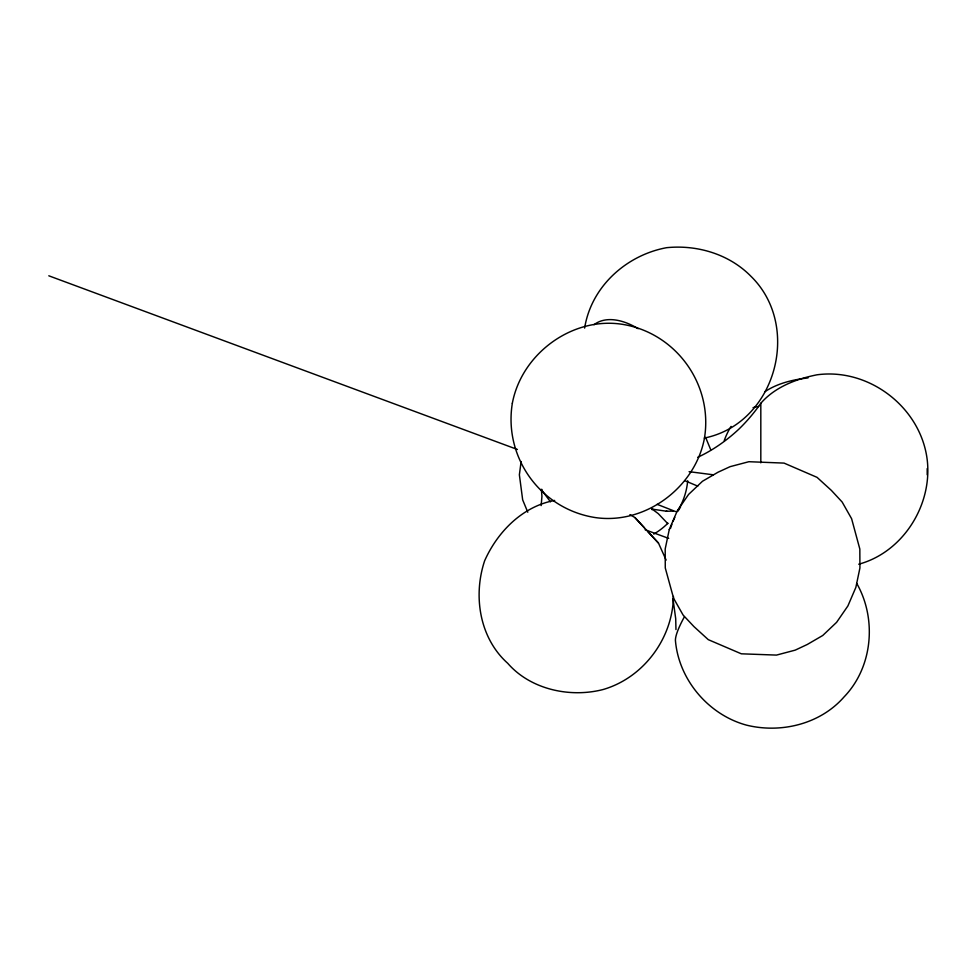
<?xml version="1.0" encoding="UTF-8"?>
<svg xmlns="http://www.w3.org/2000/svg" width="976" height="976" viewBox="0 0 976 976"><rect width="100%" height="100%" fill="white"/><g stroke="black" fill="none" stroke-linecap="round" stroke-linejoin="round"><path stroke-width="1.46" d="M927.2 468.602L927.2 474.8M673.452 596.434C672.732 638.377 643.562 677.808 603.07 689.532C570.069 698.047 530.541 689.544 507.727 663.302C479.46 638.06 472.921 595.75 484.657 560.736C497.601 531.688 522.575 506.361 554.673 500.432M521.123 461.526L519.378 474.8L522.672 499.871L527.784 512.229M541.168 505.592L541.936 496.345L541.424 489.684L550.476 501.835M584.636 328.095C591.188 286.724 626.177 255.187 666.547 247.697C697.071 244.598 729.072 254.065 750.837 276.184C802.37 326.35 775.676 423.706 704.306 438.065M858.721 564.213C903.068 552.245 932.617 504.909 927.2 459.733C920.771 407.48 869.177 367.72 816.997 374.808C796.221 378.944 775.09 386.935 760.816 403.259C754.338 412.641 746.945 421.351 738.747 429.269C726.583 440.579 712.846 450.278 697.767 457.268M541.168 489.305L541.241 490.147L541.924 489.415M764.977 391.669C777.53 383.226 793.195 379.615 808.043 377.907M673.159 511.082L666.23 511.265L667.059 511.302L652.273 509.167L658.288 513.669L667.767 523.636M689.093 471.664L713.188 474.787M668.694 538.386L645.099 529.736M48.8 275.793L517.414 449.485M684.652 480.607L697.767 486.133M657.165 504.348L675.514 511.546M629.91 514.608L634.925 517.561L644.453 527.87M648.003 531.761L658.483 543.095L666.144 560.09M634.925 517.561L658.483 543.095M705.599 437.346L710.723 449.716M856.708 583.367C877.034 618.943 872.739 667.23 844.057 696.925C820.316 724.094 781.142 733.623 746.628 725.168C708.515 714.883 678.674 679.711 675.416 640.39A68.454 13.371 -52.4 0 1 684.31 616.991M672.952 598.63L675.709 618.747L675.965 629.581M760.816 403.259L760.816 462.844M724.229 440.579A68.454 42.981 -90 0 1 731.061 426.402M753.057 407.675A68.454 42.981 -90 0 1 758.657 406.492M687.69 480.753A68.454 68.393 -90 0 1 677.259 511.558M667.926 523.197A68.454 68.393 -90 0 1 653.761 534.079M594.018 324.727A68.454 39.174 52.4 0 1 638.194 328.705M670.451 528.528A68.454 51.264 -65.9 0 1 671.891 524.332M672.989 521.538A68.454 51.264 -65.9 0 1 674.794 517.414M678.222 510.826A68.454 51.264 -65.9 0 1 680.528 507.02M512.339 403.259C503.445 457.805 540.924 509.265 595.47 517.597C645.429 524.795 695.205 487.488 704.428 438.322C713.383 384.19 675.49 332.121 621.224 324.142C571.375 316.993 521.562 354.166 512.339 403.259M651.846 509.082C652.175 511.07 653.383 507.496 651.846 509.082M669.28 529.492L665.193 548.963L665.278 567.971L673.623 598.337L683.09 615.039L693.96 626.616L708.283 639.658L741.333 653.81L776.481 655.091L795.208 650.138L807.262 644.489L822.744 635.486L836.603 622.334L847.9 605.937L855.854 587.406L859.917 567.995L859.832 549.049L851.609 518.707L842.154 502.03L831.357 490.391L817.046 477.349L784.045 463.1L748.885 461.709L730.109 466.662L718.031 472.213L702.488 481.253L688.58 494.442L677.246 510.899L669.28 529.492"/></g></svg>
